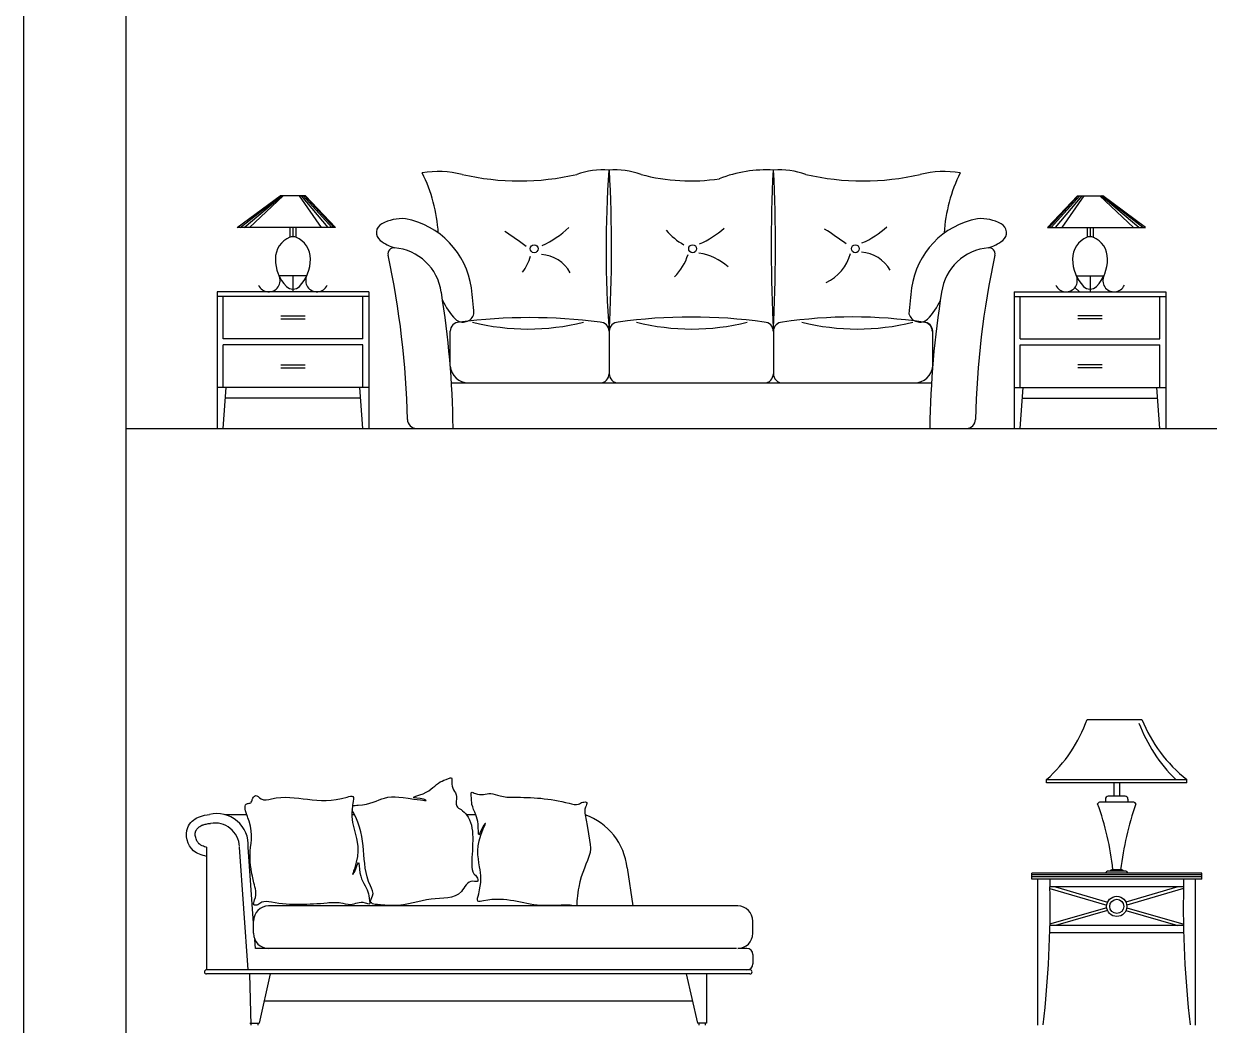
# Model space of a CAD drawing. Header units: inches. Extents: x 6 to 48.5, y 12.5 to 37.3.
# Drawn here: x 5.971 to 9.877, y 15.413 to 18.713 of the extents above; entities that cross this region are included whole.
import ezdxf

# ---------------------------------------------------------------- set-up
doc = ezdxf.new("R2010")
doc.units = ezdxf.units.IN
doc.header["$MEASUREMENT"] = 0
for name, color, linetype in [('02', 2, 'Continuous'), ('1', 1, 'Continuous'), ('kadrbm', 4, 'Continuous')]:
    doc.layers.add(name, color=color, linetype=linetype)

# ---------------------------------------------------------------- blocks, each defined once
blk = doc.blocks.new('kadrbm')
at = {"layer": 'kadrbm', "color": 4}
blk.add_lwpolyline([(0, 0), (0, 24.7972), (21, 24.7972), (21, 0), (0, 0)], close=True, dxfattribs=at)
blk.add_lwpolyline([(20.6631, 0.3257), (20.6631, 24.4603), (0.3369, 24.4603), (0.3369, 0.3257), (20.6631, 0.3257)], dxfattribs=at)

msp = doc.modelspace()

# ---------------------------------------------------------------- linework, layer by layer
at = {"layer": '02'}
for p, q in [((6.6744, 18.0418), (6.816, 18.1462)), ((6.6838, 18.0418), (6.818, 18.1462)), ((6.6969, 18.0418), (6.8206, 18.1462)), ((6.7146, 18.0418), (6.8249, 18.1462)), ((6.899, 18.1462), (6.816, 18.1462)), ((6.8781, 18.1462), (6.9505, 18.0418)), ((6.8843, 18.1462), (6.9726, 18.0418)), ((6.8912, 18.1462), (6.9854, 18.0418)), ((6.8971, 18.1462), (6.9921, 18.0418)), ((6.899, 18.1462), (6.9975, 18.0418)), ((9.4424, 18.1462), (9.344, 18.0418)), ((9.4444, 18.1462), (9.3494, 18.0418)), ((9.4502, 18.1462), (9.3561, 18.0418)), ((9.4572, 18.1462), (9.3688, 18.0418)), ((9.4634, 18.1462), (9.3909, 18.0418)), ((9.4424, 18.1462), (9.5255, 18.1462)), ((9.6268, 18.0418), (9.5165, 18.1462)), ((9.6446, 18.0418), (9.5209, 18.1462)), ((9.6576, 18.0418), (9.5234, 18.1462)), ((9.667, 18.0418), (9.5255, 18.1462)), ((6.9975, 18.0418), (6.6744, 18.0418)), ((6.8475, 18.0418), (6.8475, 18.0096)), ((6.8575, 18.0418), (6.8575, 18.0113)), ((6.8675, 18.0418), (6.8675, 18.0096)), ((9.344, 18.0418), (9.667, 18.0418)), ((9.474, 18.0418), (9.474, 18.0096)), ((9.484, 18.0418), (9.484, 18.0113)), ((9.494, 18.0418), (9.494, 18.0096)), ((6.9028, 17.8822), (6.8122, 17.8822)), ((6.8575, 17.8822), (6.8575, 17.8298)), ((9.4386, 17.8822), (9.5293, 17.8822)), ((9.484, 17.8822), (9.484, 17.8298)), ((7.1075, 17.8298), (6.6075, 17.8298)), ((6.6075, 17.8298), (6.6075, 17.3798)), ((7.1075, 17.8148), (6.6075, 17.8148)), ((6.6275, 17.6748), (6.6275, 17.8148)), ((7.0875, 17.6748), (7.0875, 17.8148)), ((7.1075, 17.8298), (7.1075, 17.3798)), ((9.234, 17.8298), (9.734, 17.8298)), ((9.234, 17.8298), (9.234, 17.3798)), ((9.234, 17.8148), (9.734, 17.8148)), ((9.254, 17.6748), (9.254, 17.8148)), ((9.4488, 17.8298), (9.4342, 17.8444)), ((9.714, 17.6748), (9.714, 17.8148)), ((9.734, 17.8298), (9.734, 17.3798)), ((6.8175, 17.7507), (6.8975, 17.7507)), ((6.8175, 17.7407), (6.8975, 17.7407)), ((9.524, 17.7507), (9.444, 17.7507)), ((9.524, 17.7407), (9.444, 17.7407)), ((7.3759, 17.5851), (7.3759, 17.6998)), ((7.8995, 17.6998), (7.8995, 17.5598)), ((8.4405, 17.6998), (8.4405, 17.5598)), ((8.9655, 17.5851), (8.9655, 17.6998)), ((7.0875, 17.6748), (6.6275, 17.6748)), ((9.254, 17.6748), (9.714, 17.6748)), ((7.0875, 17.6548), (6.6275, 17.6548)), ((6.6275, 17.5148), (6.6275, 17.6548)), ((7.0875, 17.5148), (7.0875, 17.6548)), ((9.254, 17.6548), (9.714, 17.6548)), ((9.254, 17.5148), (9.254, 17.6548)), ((9.714, 17.5148), (9.714, 17.6548)), ((6.8175, 17.5898), (6.8975, 17.5898)), ((6.8175, 17.5798), (6.8975, 17.5798)), ((9.524, 17.5898), (9.444, 17.5898)), ((9.524, 17.5798), (9.444, 17.5798)), ((7.1075, 17.5148), (6.6075, 17.5148)), ((6.6275, 17.3798), (6.6371, 17.5148)), ((7.0875, 17.3798), (7.0778, 17.5148)), ((7.3798, 17.5298), (8.9616, 17.5298)), ((9.234, 17.5148), (9.734, 17.5148)), ((9.254, 17.3798), (9.2636, 17.5148)), ((9.714, 17.3798), (9.7043, 17.5148)), ((7.0775, 17.4798), (6.6375, 17.4798)), ((9.264, 17.4798), (9.704, 17.4798)), ((9.4743, 16.421), (9.6546, 16.421)), ((9.3409, 16.2114), (9.3409, 16.2229)), ((9.3409, 16.2229), (9.8025, 16.2229)), ((9.8025, 16.2114), (9.3409, 16.2114)), ((9.5621, 16.2114), (9.5621, 16.1678)), ((9.5813, 16.2114), (9.5813, 16.1678)), ((9.8025, 16.2114), (9.8025, 16.2229)), ((9.5345, 16.1486), (9.5176, 16.1486)), ((9.5345, 16.1582), (9.5345, 16.1486)), ((9.6257, 16.1486), (9.5345, 16.1486)), ((9.5993, 16.1678), (9.5441, 16.1678)), ((9.6089, 16.1582), (9.6089, 16.1486)), ((9.6257, 16.1486), (9.6093, 16.1486)), ((6.7058, 16.1066), (6.6348, 16.1066)), ((7.0611, 16.1066), (7.0518, 16.1066)), ((7.4603, 16.1066), (7.4297, 16.1066)), ((6.5729, 15.9995), (6.5729, 15.5957)), ((6.7096, 15.5957), (6.6814, 16.0001)), ((6.7281, 15.7492), (6.7106, 16)), ((7.9591, 15.9316), (7.9778, 15.8066)), ((9.2917, 15.8944), (9.2917, 15.9144)), ((9.8517, 15.9144), (9.2917, 15.9144)), ((9.8517, 15.9087), (9.2917, 15.9087)), ((9.8517, 15.9021), (9.2917, 15.9021)), ((9.5993, 15.9208), (9.5441, 15.9208)), ((9.5886, 15.9254), (9.5555, 15.9254)), ((9.8517, 15.8944), (9.8517, 15.9144)), ((9.8517, 15.8944), (9.2917, 15.8944)), ((9.3117, 15.4129), (9.3117, 15.8944)), ((9.3517, 15.8944), (9.3517, 15.8694)), ((9.7917, 15.8694), (9.3517, 15.8694)), ((9.3518, 15.8642), (9.5389, 15.8089)), ((9.3698, 15.8694), (9.5417, 15.8186)), ((9.7736, 15.8694), (9.6021, 15.8187)), ((9.7916, 15.8642), (9.6049, 15.8091)), ((9.7917, 15.8944), (9.7917, 15.8694)), ((9.8317, 15.4129), (9.8317, 15.8944)), ((7.9778, 15.8065), (6.7776, 15.8061)), ((8.3229, 15.8066), (7.9778, 15.8065)), ((9.5389, 15.8005), (9.3503, 15.7463)), ((9.5417, 15.7909), (9.3698, 15.7415)), ((9.6021, 15.7908), (9.7736, 15.7415)), ((9.6049, 15.8004), (9.7931, 15.7463)), ((6.7276, 15.716), (6.7276, 15.7561)), ((8.3729, 15.716), (8.3729, 15.7561)), ((9.7912, 15.7415), (9.3517, 15.7415)), ((9.7917, 15.718), (9.3517, 15.718)), ((6.7339, 15.666), (6.7318, 15.6959)), ((8.3185, 15.666), (6.7339, 15.666)), ((8.3529, 15.666), (8.3229, 15.666)), ((8.3729, 15.646), (8.3729, 15.6157)), ((8.3634, 15.5957), (6.5729, 15.5957)), ((8.3634, 15.5821), (6.5729, 15.5821)), ((6.7195, 15.4129), (6.7157, 15.5821)), ((6.783, 15.5821), (6.7462, 15.4195)), ((8.1534, 15.5821), (8.1902, 15.4195)), ((8.2207, 15.5821), (8.2207, 15.4195)), ((8.1736, 15.4929), (6.7646, 15.4929)), ((6.7157, 15.4195), (6.7462, 15.4195)), ((6.7416, 15.4194), (6.7416, 15.4129)), ((8.2207, 15.4195), (8.1902, 15.4195)), ((8.1948, 15.4194), (8.1948, 15.4129)), ((8.2169, 15.4129), (8.2169, 15.4194))]:
    msp.add_line(p, q, dxfattribs=at)
for centre, radius in [((7.6525, 17.9718), 0.013), ((8.1745, 17.9718), 0.013), ((8.7105, 17.9718), 0.013), ((9.5719, 15.8047), 0.0333), ((9.5719, 15.8047), 0.0233)]:
    msp.add_circle(centre, radius, dxfattribs=at)
for centre, radius, start, end in [((7.3372, 17.8958), 0.3304, 76.3008, 99.3607), ((6.8294, 17.9939), 0.5081, 3.3934, 26.6543), ((7.604, 19.0302), 0.8349, 256.9517, 283.0483), ((7.8785, 17.974), 0.2576, 85.5477, 109.5), ((11.6042, 17.9723), 3.7148, 176.0094, 184.2064), ((7.9185, 17.974), 0.2576, 70.5, 94.4523), ((3.2044, 17.9742), 4.7031, 356.6559, 3.1283), ((8.1676, 18.8233), 0.628, 254.9449, 278.6914), ((8.4157, 17.8143), 0.4174, 86.4598, 111.5372), ((13.859, 17.9755), 5.4255, 177.303, 182.9128), ((3.0219, 17.9755), 5.4255, 357.0872, 2.697), ((8.4615, 17.974), 0.2576, 70.5, 94.4523), ((8.736, 19.0302), 0.8349, 256.9517, 283.0483), ((9.0027, 17.8958), 0.3304, 80.6393, 103.6992), ((9.5105, 17.9939), 0.5081, 153.3457, 176.6066), ((7.1644, 18.025), 0.0318, 115.9574, 233.0907), ((7.2174, 17.9352), 0.136, 85.5128, 119.4738), ((7.1777, 17.8051), 0.2705, 8.0344, 79.285), ((9.1637, 17.8051), 0.2705, 100.715, 171.9656), ((9.1241, 17.9352), 0.136, 60.5262, 94.4872), ((9.1771, 18.025), 0.0318, 306.9093, 64.0426), ((6.8752, 17.9398), 0.0752, 111.6333, 181.3928), ((6.8575, 17.9813), 0.03, 66.9141, 113.0859), ((6.8398, 17.9398), 0.0752, 358.6072, 68.3667), ((6.6404, 16.6269), 1.6741, 53.9125, 56.8652), ((7.5609, 18.2537), 0.2953, 293.47, 314.1784), ((8.2579, 18.1806), 0.2257, 220.8647, 240.1333), ((8.0799, 18.2587), 0.2953, 293.47, 312.2498), ((7.6944, 16.6349), 1.6741, 53.9125, 56.8652), ((8.6149, 18.2617), 0.2953, 293.47, 312.5673), ((9.5017, 17.9398), 0.0752, 111.6333, 181.3928), ((9.484, 17.9813), 0.03, 66.9141, 113.0859), ((9.4662, 17.9398), 0.0752, 358.6072, 68.3667), ((7.2301, 18.105), 0.1353, 231.1962, 254.2635), ((7.1905, 17.955), 0.02, 85.1305, 192.1469), ((7.1777, 17.8051), 0.1705, 8.0344, 85.1305), ((9.1637, 17.8051), 0.1705, 94.8695, 171.9656), ((9.1114, 18.105), 0.1353, 285.7365, 308.8038), ((9.1509, 17.955), 0.02, 347.8531, 94.8695), ((6.9268, 17.9363), 0.1268, 179.2839, 224.2561), ((6.7882, 17.9363), 0.1268, 315.7439, 0.7161), ((4.3504, 17.3437), 2.8852, 1.3003, 12.1469), ((7.4984, 17.9863), 0.1472, 321.4797, 344.8568), ((7.6685, 17.8351), 0.118, 29.3045, 86.1442), ((7.9927, 18.0042), 0.1744, 314.2091, 342.8815), ((8.1649, 17.7707), 0.1896, 48.1634, 80.7246), ((8.5524, 17.9943), 0.1472, 294.9414, 344.8568), ((8.7225, 17.8431), 0.118, 29.3045, 86.1442), ((11.991, 17.3437), 2.8852, 167.8531, 178.6997), ((9.5533, 17.9363), 0.1268, 179.2839, 224.2561), ((9.4146, 17.9363), 0.1268, 315.7439, 0.7161), ((6.7782, 17.867), 0.0372, 204.6923, 26.9826), ((6.9367, 17.867), 0.0372, 153.0174, 335.3077), ((9.4047, 17.867), 0.0372, 204.6923, 26.9826), ((9.5632, 17.867), 0.0372, 153.0174, 335.3077), ((6.8575, 17.8688), 0.03, 224.2561, 315.7439), ((4.3504, 17.3437), 3.0352, 0.718, 9.1991), ((3.9306, 17.4461), 3.5372, 5.0491, 6.4399), ((12.4108, 17.4461), 3.5372, 173.5601, 174.9509), ((11.991, 17.3437), 3.0352, 170.8009, 179.282), ((9.484, 17.8688), 0.03, 224.2561, 315.7439), ((7.5405, 17.8847), 0.2068, 203.3563, 224.5796), ((8.8009, 17.8847), 0.2068, 315.4204, 336.6437), ((7.418, 17.7676), 0.0375, 228.5177, 344.2336), ((7.6377, 15.9498), 1.7951, 82.582, 97.418), ((8.17, 16.0495), 1.6974, 81.8547, 98.1453), ((8.7022, 16.1744), 1.5726, 81.5251, 98.4749), ((8.9234, 17.7676), 0.0375, 195.7664, 311.4823), ((7.4059, 17.6998), 0.03, 90, 180), ((7.632, 18.4573), 0.75, 255.9174, 284.0826), ((7.8695, 17.6998), 0.03, 0, 90), ((7.9295, 17.6998), 0.03, 90, 180), ((8.172, 18.4573), 0.75, 255.9174, 284.0826), ((8.4105, 17.6998), 0.03, 0, 90), ((8.4705, 17.6998), 0.03, 90, 180), ((8.717, 18.4573), 0.75, 255.9174, 284.0826), ((8.934, 17.6998), 0.03, 0, 90), ((8.9355, 17.6998), 0.03, 0, 90), ((7.4357, 17.5898), 0.06, 184.5615, 270), ((8.9057, 17.5898), 0.06, 270, 355.4385), ((7.8695, 17.5598), 0.03, 270, 0), ((7.9295, 17.5598), 0.03, 180, 270), ((8.4105, 17.5598), 0.03, 270, 0), ((8.4705, 17.5598), 0.03, 180, 270), ((7.2648, 17.4098), 0.03, 181.3003, 270), ((9.0766, 17.4098), 0.03, 270, 358.6997), ((9.0207, 16.5826), 0.4815, 311.6799, 340.3943), ((10.1177, 16.5845), 0.5042, 200.3791, 225.6955), ((10.1026, 16.6013), 0.483, 201.925, 231.5817), ((9.5176, 16.139), 0.0096, 89.9992, 154.2988), ((8.6487, 15.8311), 0.9151, 5.9186, 19.941), ((9.5441, 16.1582), 0.0096, 89.9992, 180), ((10.7586, 15.7712), 1.1842, 161.691, 172.5159), ((9.5993, 16.1582), 0.0096, 0, 89.9992), ((9.6257, 16.139), 0.0096, 25.8587, 89.9992), ((6.6074, 16.0069), 0.1034, 356.197, 103.7834), ((7.7494, 15.9079), 0.211, 6.4389, 70.3018), ((6.6001, 15.998), 0.0815, 2.728, 99.6482), ((9.5441, 15.9112), 0.0096, 89.9992, 160.2553), ((9.5555, 15.9197), 0.00576, 89.9992, 168.7986), ((9.5886, 15.9197), 0.00576, 11.1981, 89.9992), ((9.5993, 15.9112), 0.0096, 19.7547, 89.9992), ((6.0063, 15.8038), 3.346, 353.3174, 1.1242), ((13.1371, 15.8038), 3.346, 178.8758, 186.6826), ((6.7776, 15.7561), 0.05, 90, 180), ((8.3222, 15.7558), 0.0507, 0.3434, 89.171), ((6.7776, 15.716), 0.05, 180, 270), ((8.3229, 15.716), 0.05, 270, 0), ((8.3529, 15.646), 0.02, 0, 90), ((6.5729, 15.5889), 0.00679, 90, 270), ((8.3529, 15.6157), 0.02, 270, 0), ((8.3634, 15.5889), 0.00679, 270, 90)]:
    msp.add_arc(centre, radius, start, end, dxfattribs=at)
for points, knots in [([(7.0536, 16.1361), (7.0581, 16.1378), (7.1067, 16.1372), (7.1696, 16.175), (7.2207, 16.1632), (7.3038, 16.1517), (7.2783, 16.1619), (7.2361, 16.1618), (7.3091, 16.1787), (7.3306, 16.2128), (7.362, 16.2225), (7.3842, 16.2316), (7.3746, 16.1966), (7.4045, 16.1769), (7.3898, 16.1359), (7.4146, 16.1227), (7.4249, 16.1129), (7.4297, 16.1066)], [1839.955178, 1839.955178, 1839.955178, 1839.955178, 1856.832092, 1946.240786, 2064.898519, 2084.011544, 2093.480258, 2127.613091, 2162.142167, 2230.407883, 2259.758751, 2270.259228, 2283.660774, 2333.875456, 2365.850266, 2383.935053, 2409.224917, 2409.224917, 2409.224917, 2409.224917]), ([(6.7058, 16.1066), (6.6994, 16.1249), (6.6942, 16.1448), (6.7203, 16.1442), (6.7227, 16.153), (6.7236, 16.1568), (6.7249, 16.1622), (6.7352, 16.1773), (6.7556, 16.1507), (6.8627, 16.1842), (6.9415, 16.1314), (7.0611, 16.1729), (7.0558, 16.1509), (7.0539, 16.1386), (7.0536, 16.1361)], [1462.541423, 1462.541423, 1462.541423, 1462.541423, 1504.040704, 1514.877172, 1526.619961, 1526.619961, 1526.619961, 1543.437117, 1564.621419, 1598.790593, 1848.543307, 1867.128407, 1890.754499, 1896.807941, 1896.807941, 1896.807941, 1896.807941]), ([(7.4603, 16.1066), (7.4555, 16.1191), (7.4458, 16.1367), (7.4459, 16.161), (7.4439, 16.1849), (7.4743, 16.1656), (7.5029, 16.184), (7.5439, 16.1648), (7.6315, 16.1642), (7.7123, 16.1618), (7.7953, 16.1362), (7.8102, 16.1494), (7.8314, 16.1491), (7.8175, 16.1275), (7.8193, 16.1143), (7.8205, 16.1066)], [2205.306284, 2205.306284, 2205.306284, 2205.306284, 2245.432988, 2274.783856, 2285.284333, 2298.685879, 2348.900561, 2380.875371, 2425.558108, 2609.564496, 2641.105183, 2656.426229, 2669.56815, 2685.536695, 2709.720565, 2709.720565, 2709.720565, 2709.720565]), ([(7.0536, 16.1361), (7.0489, 16.1021), (7.0615, 16.0394), (7.0827, 15.9862), (7.051, 15.9037), (7.0663, 15.9265), (7.0749, 15.9678), (7.0764, 15.8929), (7.1053, 15.8648), (7.1083, 15.8321), (7.1126, 15.8085), (7.0804, 15.8248), (7.0537, 15.8038), (7.011, 15.819), (6.9238, 15.8113), (6.843, 15.806), (6.7581, 15.8237), (6.7445, 15.8091), (6.7235, 15.8074), (6.7405, 15.8434), (6.7253, 15.8912), (6.7081, 15.9848), (6.7299, 16.0428), (6.7082, 16.0997), (6.7059, 16.106)], [370.206043, 370.206043, 370.206043, 370.206043, 453.543232, 579.548959, 598.661984, 608.130698, 642.263531, 676.792607, 745.058323, 774.409191, 784.909668, 798.311214, 848.525896, 880.500706, 925.183443, 1109.189831, 1140.730518, 1156.051564, 1169.193485, 1185.16203, 1241.266677, 1333.852149, 1446.04936, 1462.057866, 1462.057866, 1462.057866, 1462.057866]), ([(6.5729, 15.9692), (6.5574, 15.9736), (6.5158, 15.9853), (6.4944, 16.0611), (6.5442, 16.1031), (6.5734, 16.1061), (6.5828, 16.1073)], [0, 0, 0, 0, 47.018171, 125.872285, 174.952717, 218.722729, 218.722729, 218.722729, 218.722729]), ([(7.1287, 15.8113), (7.1231, 15.8115), (7.1062, 15.8184), (7.128, 15.8439), (7.073, 15.9417), (7.1071, 16.0262), (7.0535, 16.1209), (7.0523, 16.1233)], [1492.697554, 1492.697554, 1492.697554, 1492.697554, 1509.51471, 1530.699012, 1564.868186, 1814.6209, 1821.643345, 1821.643345, 1821.643345, 1821.643345]), ([(7.4299, 16.1064), (7.4604, 16.0667), (7.4446, 15.9896), (7.4476, 15.9139), (7.4645, 15.9037), (7.4706, 15.8832), (7.4331, 15.8943), (7.4098, 15.8248), (7.304, 15.8391), (7.2262, 15.8009), (7.1287, 15.8113), (7.1287, 15.8113), (7.1287, 15.8113), (7.1287, 15.8113)], [916.717927, 916.717927, 916.717927, 916.717927, 1075.243888, 1106.784575, 1122.10562, 1135.247541, 1151.216087, 1201.814713, 1304.807463, 1418.176202, 1460.948301, 1480.954765, 1492.697554, 1492.697554, 1492.697554, 1492.697554]), ([(7.7925, 15.8083), (7.7914, 15.8052), (7.7768, 15.8085), (7.743, 15.81), (7.6337, 15.7987), (7.5579, 15.8411), (7.4605, 15.8173), (7.4804, 15.8756), (7.4732, 15.9488), (7.4568, 16.0052), (7.4961, 16.0843), (7.4787, 16.063), (7.4663, 16.0227), (7.4702, 16.0755), (7.4637, 16.0977), (7.4604, 16.1064)], [2933.336293, 2933.336293, 2933.336293, 2933.336293, 2943.263043, 2964.346679, 3052.259872, 3240.706927, 3259.292027, 3282.918119, 3372.326814, 3498.332541, 3517.445566, 3526.914279, 3561.047112, 3595.576189, 3623.562661, 3623.562661, 3623.562661, 3623.562661]), ([(7.8206, 16.1066), (7.8401, 16.0011), (7.8329, 15.9542), (7.7978, 15.9018), (7.7925, 15.8083), (7.7925, 15.8083), (7.7925, 15.8083), (7.7925, 15.8083)], [2709.728027, 2709.728027, 2709.728027, 2709.728027, 2738.965503, 2852.334242, 2910.325586, 2921.162055, 2933.336293, 2933.336293, 2933.336293, 2933.336293]), ([(6.5729, 15.9995), (6.5723, 15.9997), (6.5716, 15.9999), (6.5679, 16.001), (6.5651, 16.002), (6.56, 16.0039), (6.5578, 16.0049), (6.5544, 16.0066), (6.5531, 16.0074), (6.5514, 16.0085), (6.5509, 16.0089), (6.55, 16.0095), (6.5497, 16.0098), (6.5492, 16.0102), (6.5489, 16.0104), (6.5485, 16.0109), (6.5482, 16.0111), (6.5475, 16.0118), (6.5471, 16.0123), (6.5457, 16.0138), (6.5447, 16.015), (6.5429, 16.0177), (6.542, 16.0191), (6.5401, 16.0228), (6.5391, 16.0252), (6.5374, 16.0301), (6.5368, 16.0326), (6.5359, 16.0376), (6.5357, 16.0401), (6.5357, 16.0447), (6.5359, 16.0468), (6.5365, 16.0496), (6.5367, 16.0504), (6.5371, 16.052), (6.5374, 16.0528), (6.5381, 16.0544), (6.5385, 16.0552), (6.5394, 16.057), (6.54, 16.0578), (6.5416, 16.0601), (6.5428, 16.0615), (6.5455, 16.0641), (6.547, 16.0655), (6.5503, 16.0679), (6.552, 16.069), (6.5545, 16.0705), (6.5553, 16.0709), (6.5566, 16.0715), (6.5572, 16.0718), (6.5581, 16.0722), (6.5585, 16.0724), (6.5593, 16.0727), (6.5597, 16.0728), (6.5609, 16.0733), (6.5617, 16.0736), (6.5643, 16.0745), (6.5661, 16.075), (6.5702, 16.0759), (6.5725, 16.0764), (6.5771, 16.0772), (6.5794, 16.0775), (6.5833, 16.078), (6.5849, 16.0782), (6.5865, 16.0784)], [8.378407, 8.378407, 8.378407, 8.378407, 10.608959, 10.608959, 21.217919, 21.217919, 31.826878, 31.826878, 39.763904, 39.763904, 43.569731, 43.569731, 46.202306, 46.202306, 48.178838, 48.178838, 50.155371, 50.155371, 54.108435, 54.108435, 62.014564, 62.014564, 69.920692, 69.920692, 81.251969, 81.251969, 92.583246, 92.583246, 103.914523, 103.914523, 115.2458, 115.2458, 120.122205, 120.122205, 125.819762, 125.819762, 132.008935, 132.008935, 138.198107, 138.198107, 147.888698, 147.888698, 157.579289, 157.579289, 167.26988, 167.26988, 171.36531, 171.36531, 174.311089, 174.311089, 176.43017, 176.43017, 178.54925, 178.54925, 182.787412, 182.787412, 191.263735, 191.263735, 201.545594, 201.545594, 211.827454, 211.827454, 218.722729, 218.722729, 218.722729, 218.722729])]:
    msp.add_open_spline(points, degree=3, knots=knots, dxfattribs=at)
at = {"layer": '1'}
msp.add_line((6.3075, 17.3798), (26.6337, 17.3798), dxfattribs=at)

# ---------------------------------------------------------------- block references
at = {"layer": 'kadrbm'}
msp.add_blockref('kadrbm', (5.9706, 12.5141), dxfattribs=at)

doc.saveas('drawing.dxf')
